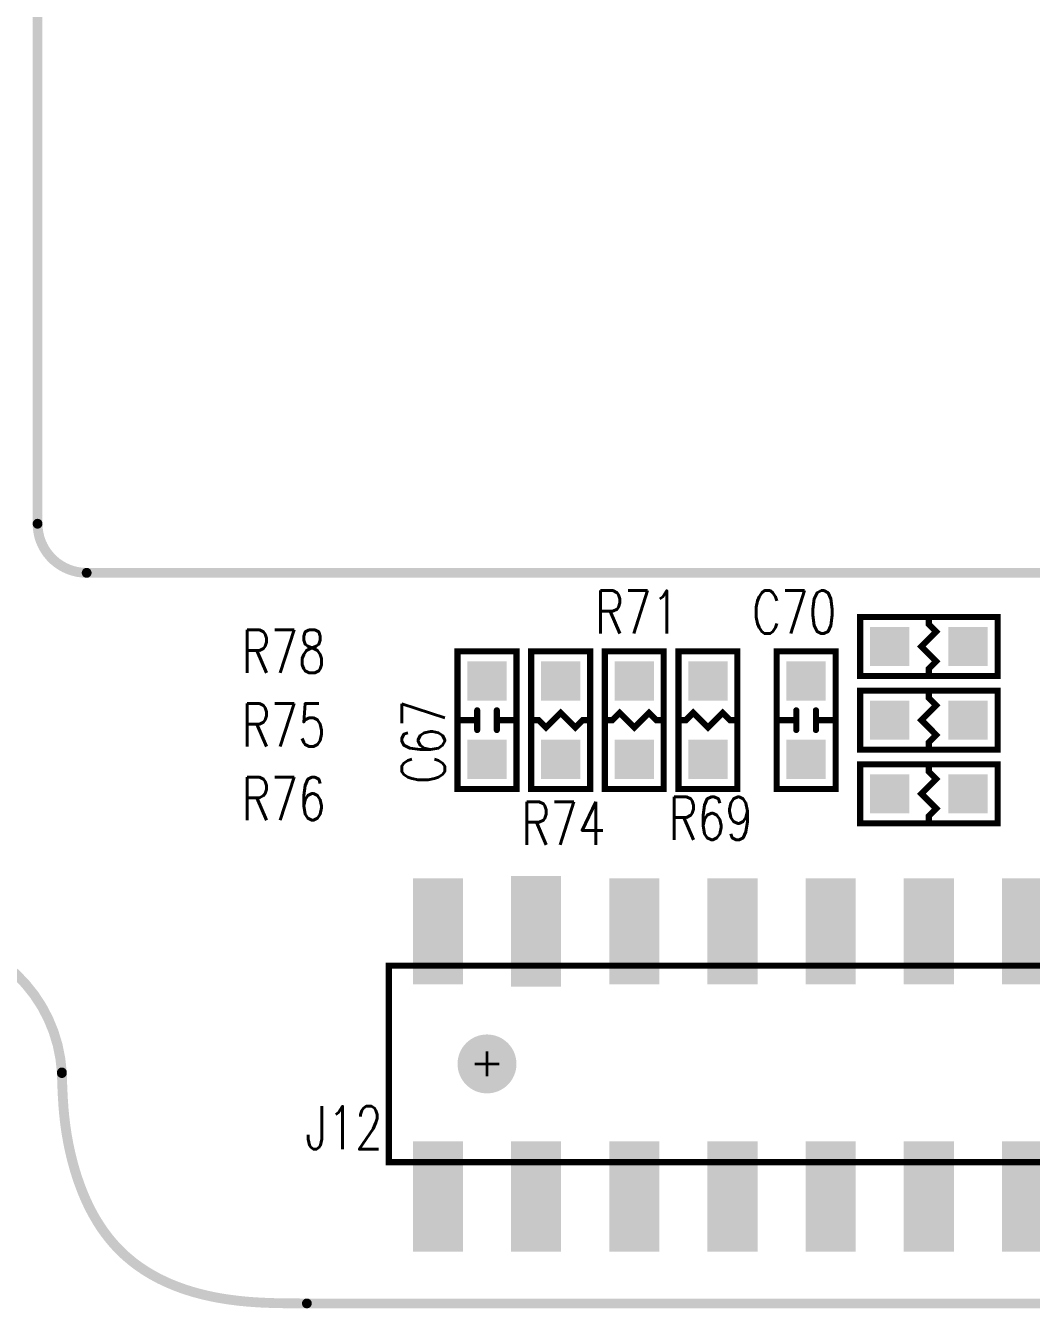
# Model space of a CAD drawing. Extents: x 161.5 to 223.1, y -5 to 48.5.
# Drawn here: x 181.6 to 202.09, y -4.98 to 21.14 of the extents above; entities that cross this region are included whole.
import ezdxf
from ezdxf.enums import TextEntityAlignment as Align

# ---------------------------------------------------------------- set-up
doc = ezdxf.new("R2010")
doc.units = 0
doc.header["$MEASUREMENT"] = 0
doc.layers.get('0').update_dxf_attribs({"linetype": 'CONTINUOUS'})
for name, color, linetype in [('2D_LINE_00', 136, 'CONTINUOUS'), ('DRIL_NPLTE_THRU_01', 4, 'CONTINUOUS'), ('DRIL_NPLTE_THRU_02', 176, 'CONTINUOUS'), ('DRIL_NPLTE_THRU_03', 216, 'CONTINUOUS'), ('DRIL_NPLTE_THRU_04', 16, 'CONTINUOUS'), ('DRIL_PLTE_THRU_01', 4, 'CONTINUOUS'), ('DRIL_PLTE_THRU_02', 176, 'CONTINUOUS'), ('DRIL_PLTE_THRU_03', 216, 'CONTINUOUS'), ('DRIL_PLTE_THRU_04', 16, 'CONTINUOUS'), ('DRIL_SYMBOL', 254, 'CONTINUOUS'), ('PADS_BOT', 1, 'CONTINUOUS'), ('PADS_INNER', 136, 'CONTINUOUS'), ('PADS_TOP', 136, 'CONTINUOUS'), ('PART_NAME_01', 2, 'CONTINUOUS'), ('PART_TOP_2DLINE_00', 2, 'CONTINUOUS')]:
    doc.layers.add(name, color=color, linetype=linetype)
doc.styles.add('W0$125', font='simplex', dxfattribs={"width": 0.75})

# ---------------------------------------------------------------- blocks, each defined once
blk = doc.blocks.new('SMOOTH_0$2')
at = {"const_width": 0.1}
blk.add_lwpolyline([(-0.05, 0, 1), (0.05, 0, 1)], format="xyb", close=True, dxfattribs=at)
blk = doc.blocks.new('DRAWING_144')
at = {"layer": '2D_LINE_00', "const_width": 0.2}
for points in [[(-27.155, 11), (-27.155, 32)], [(-0.196, 10), (-26.155, 10)], [(-26.66, -0.173), (-26.66, -0.186), (-26.659, -0.198), (-26.659, -0.211), (-26.658, -0.223), (-26.658, -0.236), (-26.658, -0.248), (-26.657, -0.261), (-26.657, -0.273), (-26.656, -0.286), (-26.656, -0.298), (-26.656, -0.31), (-26.655, -0.323), (-26.655, -0.335), (-26.654, -0.348), (-26.654, -0.36), (-26.654, -0.373), (-26.653, -0.385), (-26.653, -0.398), (-26.652, -0.41), (-26.652, -0.423), (-26.651, -0.435), (-26.651, -0.448), (-26.65, -0.46), (-26.65, -0.473), (-26.649, -0.485), (-26.649, -0.498), (-26.648, -0.51), (-26.648, -0.523), (-26.647, -0.535), (-26.647, -0.547), (-26.646, -0.56), (-26.646, -0.572), (-26.645, -0.585), (-26.644, -0.597), (-26.644, -0.61), (-26.643, -0.622), (-26.643, -0.635), (-26.642, -0.647), (-26.641, -0.66), (-26.641, -0.672), (-26.64, -0.685), (-26.639, -0.697), (-26.639, -0.71), (-26.638, -0.722), (-26.637, -0.734), (-26.636, -0.747), (-26.635, -0.759), (-26.635, -0.772), (-26.634, -0.784), (-26.633, -0.797), (-26.632, -0.809), (-26.631, -0.822), (-26.63, -0.834), (-26.63, -0.847), (-26.629, -0.859), (-26.628, -0.871), (-26.627, -0.884), (-26.626, -0.896), (-26.625, -0.909), (-26.624, -0.921), (-26.623, -0.934), (-26.622, -0.946), (-26.62, -0.959), (-26.619, -0.971), (-26.618, -0.983), (-26.617, -0.996), (-26.616, -1.008), (-26.615, -1.021), (-26.614, -1.033), (-26.612, -1.046), (-26.611, -1.058), (-26.61, -1.07), (-26.608, -1.083), (-26.607, -1.095), (-26.606, -1.108), (-26.604, -1.12), (-26.603, -1.132), (-26.602, -1.145), (-26.6, -1.157), (-26.599, -1.17), (-26.597, -1.182), (-26.596, -1.194), (-26.594, -1.207), (-26.592, -1.219), (-26.591, -1.232), (-26.589, -1.244), (-26.588, -1.256), (-26.586, -1.269), (-26.584, -1.281), (-26.583, -1.293), (-26.581, -1.306), (-26.579, -1.318), (-26.577, -1.33), (-26.575, -1.343), (-26.574, -1.355), (-26.572, -1.368), (-26.57, -1.38), (-26.568, -1.392), (-26.566, -1.405), (-26.564, -1.417), (-26.562, -1.429), (-26.56, -1.441), (-26.558, -1.454), (-26.556, -1.466), (-26.554, -1.478), (-26.552, -1.491), (-26.549, -1.503), (-26.547, -1.515), (-26.545, -1.528), (-26.543, -1.54), (-26.541, -1.552), (-26.538, -1.564), (-26.536, -1.577), (-26.534, -1.589), (-26.531, -1.601), (-26.529, -1.614), (-26.527, -1.626), (-26.524, -1.638), (-26.522, -1.65), (-26.519, -1.663), (-26.517, -1.675), (-26.514, -1.687), (-26.512, -1.699), (-26.509, -1.711), (-26.507, -1.724), (-26.504, -1.736), (-26.501, -1.748), (-26.499, -1.76), (-26.496, -1.772), (-26.493, -1.785), (-26.49, -1.797), (-26.488, -1.809), (-26.485, -1.821), (-26.482, -1.833), (-26.479, -1.845), (-26.476, -1.858), (-26.473, -1.87), (-26.47, -1.882), (-26.467, -1.894), (-26.464, -1.906), (-26.461, -1.918), (-26.458, -1.93), (-26.455, -1.942), (-26.452, -1.955), (-26.449, -1.967), (-26.446, -1.979), (-26.443, -1.991), (-26.44, -2.003), (-26.436, -2.015), (-26.433, -2.027), (-26.43, -2.039), (-26.427, -2.051), (-26.423, -2.063), (-26.42, -2.075), (-26.417, -2.087), (-26.413, -2.099), (-26.41, -2.111), (-26.406, -2.123), (-26.403, -2.135), (-26.399, -2.147), (-26.396, -2.159), (-26.392, -2.171), (-26.389, -2.183), (-26.385, -2.195), (-26.381, -2.207), (-26.378, -2.219), (-26.374, -2.231), (-26.37, -2.243), (-26.366, -2.255), (-26.363, -2.266), (-26.359, -2.278), (-26.355, -2.29), (-26.351, -2.302), (-26.347, -2.314), (-26.343, -2.326), (-26.339, -2.338), (-26.335, -2.35), (-26.331, -2.361), (-26.327, -2.373), (-26.323, -2.385), (-26.319, -2.397), (-26.315, -2.409), (-26.311, -2.42), (-26.307, -2.432), (-26.302, -2.444), (-26.298, -2.456), (-26.294, -2.467), (-26.289, -2.479), (-26.285, -2.491), (-26.281, -2.502), (-26.276, -2.514), (-26.272, -2.526), (-26.267, -2.537), (-26.263, -2.549), (-26.258, -2.561), (-26.254, -2.572), (-26.249, -2.584), (-26.245, -2.596), (-26.24, -2.607), (-26.235, -2.619), (-26.231, -2.63), (-26.226, -2.642), (-26.221, -2.653), (-26.216, -2.665), (-26.211, -2.676), (-26.207, -2.688), (-26.202, -2.699), (-26.197, -2.711), (-26.192, -2.722), (-26.187, -2.734), (-26.182, -2.745), (-26.177, -2.757), (-26.172, -2.768), (-26.166, -2.779), (-26.161, -2.791), (-26.156, -2.802), (-26.151, -2.814), (-26.146, -2.825), (-26.14, -2.836), (-26.135, -2.847), (-26.13, -2.859), (-26.124, -2.87), (-26.119, -2.881), (-26.113, -2.892), (-26.108, -2.904), (-26.102, -2.915), (-26.097, -2.926), (-26.091, -2.937), (-26.085, -2.948), (-26.08, -2.959), (-26.074, -2.971), (-26.068, -2.982), (-26.062, -2.993), (-26.057, -3.004), (-26.051, -3.015), (-26.045, -3.026), (-26.039, -3.037), (-26.033, -3.048), (-26.027, -3.059), (-26.021, -3.07), (-26.015, -3.081), (-26.009, -3.091), (-26.003, -3.102), (-25.996, -3.113), (-25.99, -3.124), (-25.984, -3.135), (-25.978, -3.146), (-25.971, -3.156), (-25.965, -3.167), (-25.959, -3.178), (-25.952, -3.189), (-25.946, -3.199), (-25.939, -3.21), (-25.933, -3.221), (-25.926, -3.231), (-25.919, -3.242), (-25.913, -3.252), (-25.906, -3.263), (-25.899, -3.273), (-25.893, -3.284), (-25.886, -3.294), (-25.879, -3.305), (-25.872, -3.315), (-25.865, -3.326), (-25.858, -3.336), (-25.851, -3.346), (-25.844, -3.357), (-25.837, -3.367), (-25.83, -3.377), (-25.823, -3.387), (-25.815, -3.398), (-25.808, -3.408), (-25.801, -3.418), (-25.794, -3.428), (-25.786, -3.438), (-25.779, -3.448), (-25.771, -3.458), (-25.764, -3.468), (-25.756, -3.478), (-25.749, -3.488), (-25.741, -3.498), (-25.734, -3.508), (-25.726, -3.518), (-25.718, -3.528), (-25.711, -3.538), (-25.703, -3.547), (-25.695, -3.557), (-25.687, -3.567), (-25.679, -3.576), (-25.671, -3.586), (-25.663, -3.596), (-25.655, -3.605), (-25.647, -3.615), (-25.639, -3.624), (-25.631, -3.634), (-25.623, -3.643), (-25.615, -3.653), (-25.606, -3.662), (-25.598, -3.671), (-25.59, -3.681), (-25.581, -3.69), (-25.573, -3.699), (-25.564, -3.708), (-25.556, -3.718), (-25.547, -3.727), (-25.539, -3.736), (-25.53, -3.745), (-25.522, -3.754), (-25.513, -3.763), (-25.504, -3.772), (-25.496, -3.781), (-25.487, -3.79), (-25.478, -3.799), (-25.469, -3.807), (-25.46, -3.816), (-25.451, -3.825), (-25.442, -3.834), (-25.433, -3.842), (-25.424, -3.851), (-25.415, -3.859), (-25.406, -3.868), (-25.397, -3.876), (-25.388, -3.885), (-25.378, -3.893), (-25.369, -3.902), (-25.36, -3.91), (-25.351, -3.918), (-25.341, -3.927), (-25.332, -3.935), (-25.322, -3.943), (-25.313, -3.951), (-25.303, -3.959), (-25.294, -3.967), (-25.284, -3.975), (-25.275, -3.983), (-25.265, -3.991), (-25.255, -3.999), (-25.246, -4.007), (-25.236, -4.015), (-25.226, -4.023), (-25.216, -4.031), (-25.207, -4.038), (-25.197, -4.046), (-25.187, -4.054), (-25.177, -4.061), (-25.167, -4.069), (-25.157, -4.076), (-25.147, -4.084), (-25.137, -4.091), (-25.127, -4.098), (-25.117, -4.106), (-25.107, -4.113), (-25.096, -4.12), (-25.086, -4.128), (-25.076, -4.135), (-25.066, -4.142), (-25.055, -4.149), (-25.045, -4.156), (-25.035, -4.163), (-25.024, -4.17), (-25.014, -4.177), (-25.004, -4.184), (-24.993, -4.191), (-24.983, -4.198), (-24.972, -4.204), (-24.962, -4.211), (-24.951, -4.218), (-24.941, -4.224), (-24.93, -4.231), (-24.919, -4.238), (-24.909, -4.244), (-24.898, -4.251), (-24.887, -4.257), (-24.877, -4.263), (-24.866, -4.27), (-24.855, -4.276), (-24.844, -4.282), (-24.833, -4.289), (-24.823, -4.295), (-24.812, -4.301), (-24.801, -4.307), (-24.79, -4.313), (-24.779, -4.319), (-24.768, -4.325), (-24.757, -4.331), (-24.746, -4.337), (-24.735, -4.343), (-24.724, -4.349), (-24.713, -4.355), (-24.702, -4.361), (-24.691, -4.366), (-24.68, -4.372), (-24.669, -4.378), (-24.657, -4.383), (-24.646, -4.389), (-24.635, -4.394), (-24.624, -4.4), (-24.613, -4.405), (-24.601, -4.411), (-24.59, -4.416), (-24.579, -4.421), (-24.567, -4.427), (-24.556, -4.432), (-24.545, -4.437), (-24.533, -4.442), (-24.522, -4.447), (-24.511, -4.453), (-24.499, -4.458), (-24.488, -4.463), (-24.476, -4.468), (-24.465, -4.473), (-24.453, -4.478), (-24.442, -4.482), (-24.43, -4.487), (-24.419, -4.492), (-24.407, -4.497), (-24.396, -4.502), (-24.384, -4.506), (-24.373, -4.511), (-24.361, -4.515), (-24.349, -4.52), (-24.338, -4.525), (-24.326, -4.529), (-24.314, -4.534), (-24.303, -4.538), (-24.291, -4.542), (-24.279, -4.547), (-24.268, -4.551), (-24.256, -4.555), (-24.244, -4.56), (-24.232, -4.564), (-24.221, -4.568), (-24.209, -4.572), (-24.197, -4.576), (-24.185, -4.58), (-24.174, -4.584), (-24.162, -4.588), (-24.15, -4.592), (-24.138, -4.596), (-24.126, -4.6), (-24.114, -4.604), (-24.102, -4.608), (-24.09, -4.612), (-24.079, -4.615), (-24.067, -4.619), (-24.055, -4.623), (-24.043, -4.627), (-24.031, -4.63), (-24.019, -4.634), (-24.007, -4.637), (-23.995, -4.641), (-23.983, -4.644), (-23.971, -4.648), (-23.959, -4.651), (-23.947, -4.655), (-23.935, -4.658), (-23.923, -4.661), (-23.911, -4.665), (-23.899, -4.668), (-23.887, -4.671), (-23.875, -4.674), (-23.863, -4.678), (-23.851, -4.681), (-23.838, -4.684), (-23.826, -4.687), (-23.814, -4.69), (-23.802, -4.693), (-23.79, -4.696), (-23.778, -4.699), (-23.766, -4.702), (-23.754, -4.705), (-23.742, -4.708), (-23.729, -4.711), (-23.717, -4.713), (-23.705, -4.716), (-23.693, -4.719), (-23.681, -4.722), (-23.668, -4.724), (-23.656, -4.727), (-23.644, -4.73), (-23.632, -4.732), (-23.62, -4.735), (-23.607, -4.737), (-23.595, -4.74), (-23.583, -4.742), (-23.571, -4.745), (-23.558, -4.747), (-23.546, -4.75), (-23.534, -4.752), (-23.522, -4.754), (-23.509, -4.757), (-23.497, -4.759), (-23.485, -4.761), (-23.473, -4.763), (-23.46, -4.766), (-23.448, -4.768), (-23.436, -4.77), (-23.423, -4.772), (-23.411, -4.774), (-23.399, -4.776), (-23.386, -4.778), (-23.374, -4.78), (-23.362, -4.782), (-23.349, -4.784), (-23.337, -4.786), (-23.325, -4.788), (-23.312, -4.79), (-23.3, -4.792), (-23.288, -4.794), (-23.275, -4.795), (-23.263, -4.797), (-23.251, -4.799), (-23.238, -4.801), (-23.226, -4.802), (-23.214, -4.804), (-23.201, -4.806), (-23.189, -4.807), (-23.176, -4.809), (-23.164, -4.811), (-23.152, -4.812), (-23.139, -4.814), (-23.127, -4.815), (-23.114, -4.817), (-23.102, -4.818), (-23.09, -4.82), (-23.077, -4.821), (-23.065, -4.822), (-23.052, -4.824), (-23.04, -4.825), (-23.028, -4.827), (-23.015, -4.828), (-23.003, -4.829), (-22.99, -4.83), (-22.978, -4.832), (-22.966, -4.833), (-22.953, -4.834), (-22.941, -4.835), (-22.928, -4.837), (-22.916, -4.838), (-22.903, -4.839), (-22.891, -4.84), (-22.879, -4.841), (-22.866, -4.842), (-22.854, -4.843), (-22.841, -4.844), (-22.829, -4.845), (-22.816, -4.846), (-22.804, -4.847), (-22.791, -4.848), (-22.779, -4.849), (-22.767, -4.85), (-22.754, -4.851), (-22.742, -4.852), (-22.729, -4.852), (-22.717, -4.853), (-22.704, -4.854), (-22.692, -4.855), (-22.679, -4.856), (-22.667, -4.856), (-22.654, -4.857), (-22.642, -4.858), (-22.63, -4.859), (-22.617, -4.859), (-22.605, -4.86), (-22.592, -4.86), (-22.58, -4.861), (-22.567, -4.862), (-22.555, -4.862), (-22.542, -4.863), (-22.53, -4.863), (-22.517, -4.864), (-22.505, -4.864), (-22.492, -4.865), (-22.48, -4.865), (-22.467, -4.866), (-22.455, -4.866), (-22.442, -4.867), (-22.43, -4.867), (-22.418, -4.868), (-22.405, -4.868), (-22.393, -4.868), (-22.38, -4.869), (-22.368, -4.869), (-22.355, -4.869), (-22.343, -4.87), (-22.33, -4.87), (-22.318, -4.87), (-22.305, -4.871), (-22.293, -4.871), (-22.28, -4.871), (-22.268, -4.871), (-22.255, -4.872), (-22.243, -4.872), (-22.23, -4.872), (-22.218, -4.872), (-22.205, -4.873), (-22.193, -4.873), (-22.18, -4.873), (-22.168, -4.873), (-22.155, -4.874), (-22.143, -4.874), (-22.131, -4.874), (-22.118, -4.874), (-22.106, -4.874), (-22.093, -4.874), (-22.081, -4.875), (-22.068, -4.875), (-22.056, -4.875), (-22.043, -4.875), (-22.031, -4.875), (-22.018, -4.875), (-22.006, -4.875), (-21.993, -4.875), (-21.981, -4.876), (-21.968, -4.876), (-21.956, -4.876), (-21.943, -4.876), (-21.931, -4.876), (-21.918, -4.876), (-21.906, -4.876), (-21.893, -4.876), (-21.881, -4.876), (-21.868, -4.876), (-21.856, -4.876), (-21.843, -4.876), (-21.831, -4.876), (-21.818, -4.877), (-21.806, -4.877), (-21.794, -4.877), (-21.781, -4.877), (-21.769, -4.877), (-21.756, -4.877), (-21.744, -4.877), (-21.731, -4.877), (-21.719, -4.877), (-21.706, -4.877), (-21.694, -4.877), (-21.681, -4.877), (-21.669, -4.877)], [(-21.669, -4.877), (8.87, -4.877)]]:
    blk.add_lwpolyline(points, dxfattribs=at)
for points in [[(-27.155, 11, 0.414214), (-26.155, 10)], [(-26.66, -0.173, 0.396938), (-29.655, 2.649)]]:
    blk.add_lwpolyline(points, format="xyb", dxfattribs=at)
at = {"layer": '2D_LINE_00'}
for p in [(-27.155, 11), (-27.155, 11), (-26.155, 10), (-26.155, 10), (-26.66, -0.173), (-26.66, -0.173), (-26.66, -0.186), (-21.669, -4.877)]:
    blk.add_blockref('SMOOTH_0$2', p, dxfattribs=at)
blk = doc.blocks.new('SMOOTH_0$125')
at = {"const_width": 0.0625}
blk.add_lwpolyline([(-0.03125, 0, 1), (0.03125, 0, 1)], format="xyb", close=True, dxfattribs=at)
blk = doc.blocks.new('PART_BODY_TOP_71')
at = {"layer": 'PART_TOP_2DLINE_00', "const_width": 0.125}
blk.add_lwpolyline([(-1.4, 0.6), (1.4, 0.6), (1.4, -0.6), (-1.4, -0.6)], close=True, dxfattribs=at)
for points in [[(0, 0.6), (0, 0.2)], [(-0.2, 0.2), (0.2, 0.2)], [(-0.2, -0.2), (0.2, -0.2)], [(0, -0.2), (0, -0.6)]]:
    blk.add_lwpolyline(points, dxfattribs=at)
at = {"layer": 'PART_TOP_2DLINE_00'}
for p in [(-1.4, 0.6), (0, 0.6), (1.4, 0.6), (-0.2, 0.2), (0, 0.2), (0.2, 0.2), (-0.2, -0.2), (0, -0.2), (0.2, -0.2), (-1.4, -0.6), (0, -0.6), (1.4, -0.6)]:
    blk.add_blockref('SMOOTH_0$125', p, dxfattribs=at)
blk = doc.blocks.new('DRIL_HOLE_0')
blk.add_lwpolyline([(0, 0, 1), (0, 0, 1)], format="xyb", close=True)
blk = doc.blocks.new('PAD_0')
blk.add_lwpolyline([(0, 0, 1), (0, 0, 1)], format="xyb", close=True)
blk = doc.blocks.new('PAD_9')
at = {"const_width": 0.8}
blk.add_lwpolyline([(-0.4, 0), (0.4, 0)], dxfattribs=at)
blk = doc.blocks.new('STK_TOP_14')
at = {"layer": 'DRIL_PLTE_THRU_01'}
blk.add_blockref('DRIL_HOLE_0', (0, 0), dxfattribs=at)
at = {"layer": 'DRIL_PLTE_THRU_02'}
blk.add_blockref('DRIL_HOLE_0', (0, 0), dxfattribs=at)
at = {"layer": 'DRIL_PLTE_THRU_03'}
blk.add_blockref('DRIL_HOLE_0', (0, 0), dxfattribs=at)
at = {"layer": 'DRIL_PLTE_THRU_04'}
blk.add_blockref('DRIL_HOLE_0', (0, 0), dxfattribs=at)
at = {"layer": 'PADS_BOT'}
blk.add_blockref('PAD_0', (0, 0), dxfattribs=at)
at = {"layer": 'PADS_INNER'}
blk.add_blockref('PAD_0', (0, 0), dxfattribs=at)
at = {"layer": 'PADS_TOP'}
blk.add_blockref('PAD_9', (0, 0), dxfattribs=at)
blk = doc.blocks.new('SYM_TOP_9')
for name, p in [('PART_BODY_TOP_71', (0, 0)), ('STK_TOP_14', (-0.8, 0)), ('STK_TOP_14', (0.8, 0))]:
    blk.add_blockref(name, p)
blk = doc.blocks.new('PART_TOP_43')
blk.add_blockref('SYM_TOP_9', (0, 0))
at = {"layer": 'PART_NAME_01', "style": 'W0$125', "width": 0.75}
blk.add_text('C67', height=0.875, dxfattribs=at).set_placement((-1.3, 1.3), align=Align.MIDDLE_LEFT)
blk = doc.blocks.new('PART_TOP_47')
blk.add_blockref('SYM_TOP_9', (0, 0))
at = {"layer": 'PART_NAME_01', "style": 'W0$125', "width": 0.75}
blk.add_text('C70', height=0.875, rotation=270, dxfattribs=at).set_placement((2.2, 1.1), align=Align.MIDDLE_LEFT)
blk = doc.blocks.new('PART_BODY_TOP_79')
at = {"layer": 'PART_TOP_2DLINE_00', "const_width": 0.125}
blk.add_lwpolyline([(-1.4, 0.6), (1.4, 0.6), (1.4, -0.6), (-1.4, -0.6)], close=True, dxfattribs=at)
blk.add_lwpolyline([(0, 0.59), (0, 0.45), (-0.15, 0.3), (0.15, 0), (-0.15, -0.3), (0, -0.45), (0, -0.6)], dxfattribs=at)
at = {"layer": 'PART_TOP_2DLINE_00'}
for p in [(-1.4, 0.6), (0, 0.59), (1.4, 0.6), (-0.15, 0.3), (0, 0.45), (0.15, 0), (-0.15, -0.3), (0, -0.45), (-1.4, -0.6), (0, -0.6), (1.4, -0.6)]:
    blk.add_blockref('SMOOTH_0$125', p, dxfattribs=at)
blk = doc.blocks.new('SYM_TOP_17')
for name, p in [('PART_BODY_TOP_79', (0, 0)), ('STK_TOP_14', (-0.8, 0)), ('STK_TOP_14', (0.8, 0))]:
    blk.add_blockref(name, p)
blk = doc.blocks.new('PART_TOP_96')
blk.add_blockref('SYM_TOP_17', (0, 0))
at = {"layer": 'PART_NAME_01', "style": 'W0$125', "width": 0.75}
blk.add_text('R69', height=0.875, rotation=90, dxfattribs=at).set_placement((2, -0.8), align=Align.MIDDLE_LEFT)
blk = doc.blocks.new('PART_TOP_99')
blk.add_blockref('SYM_TOP_17', (0, 0))
at = {"layer": 'PART_NAME_01', "style": 'W0$125', "width": 0.75}
blk.add_text('R71', height=0.875, rotation=90, dxfattribs=at).set_placement((-2.2, -0.8), align=Align.MIDDLE_LEFT)
blk = doc.blocks.new('PART_TOP_102')
blk.add_blockref('SYM_TOP_17', (0, 0))
at = {"layer": 'PART_NAME_01', "style": 'W0$125', "width": 0.75}
blk.add_text('R74', height=0.875, rotation=270, dxfattribs=at).set_placement((-2.1, 0.8), align=Align.MIDDLE_LEFT)
blk = doc.blocks.new('PART_TOP_103')
blk.add_blockref('SYM_TOP_17', (0, 0))
at = {"layer": 'PART_NAME_01', "style": 'W0$125', "width": 0.75}
blk.add_text('R75', height=0.875, rotation=180, dxfattribs=at).set_placement((14, 0.1), align=Align.MIDDLE_LEFT)
blk = doc.blocks.new('PART_TOP_104')
blk.add_blockref('SYM_TOP_17', (0, 0))
at = {"layer": 'PART_NAME_01', "style": 'W0$125', "width": 0.75}
blk.add_text('R76', height=0.875, rotation=180, dxfattribs=at).set_placement((14, 0.1), align=Align.MIDDLE_LEFT)
blk = doc.blocks.new('PART_TOP_106')
blk.add_blockref('SYM_TOP_17', (0, 0))
at = {"layer": 'PART_NAME_01', "style": 'W0$125', "width": 0.75}
blk.add_text('R78', height=0.875, rotation=180, dxfattribs=at).set_placement((14, 0.1), align=Align.MIDDLE_LEFT)
blk = doc.blocks.new('PART_BODY_TOP_91')
at = {"layer": 'PART_TOP_2DLINE_00', "const_width": 0.125}
for points in [[(-8, -2), (-8, 2), (8, 2), (8, -2)], [(-7, -4), (-6, -5), (-8, -5)]]:
    blk.add_lwpolyline(points, close=True, dxfattribs=at)
at = {"layer": 'PART_TOP_2DLINE_00'}
for p in [(-8, 2), (8, 2), (-8, -2), (8, -2), (-7, -4), (-8, -5), (-6, -5)]:
    blk.add_blockref('SMOOTH_0$125', p, dxfattribs=at)
blk = doc.blocks.new('PAD_15')
at = {"const_width": 1.02}
blk.add_lwpolyline([(-1.08, 0), (1.08, 0)], dxfattribs=at)
blk = doc.blocks.new('STK_TOP_23')
at = {"layer": 'DRIL_NPLTE_THRU_01'}
blk.add_blockref('DRIL_HOLE_0', (0, 0), dxfattribs=at)
at = {"layer": 'DRIL_NPLTE_THRU_02'}
blk.add_blockref('DRIL_HOLE_0', (0, 0), dxfattribs=at)
at = {"layer": 'DRIL_NPLTE_THRU_03'}
blk.add_blockref('DRIL_HOLE_0', (0, 0), dxfattribs=at)
at = {"layer": 'DRIL_NPLTE_THRU_04'}
blk.add_blockref('DRIL_HOLE_0', (0, 0), dxfattribs=at)
at = {"layer": 'PADS_BOT'}
blk.add_blockref('PAD_0', (0, 0), dxfattribs=at)
at = {"layer": 'PADS_INNER'}
blk.add_blockref('PAD_0', (0, 0), dxfattribs=at)
at = {"layer": 'PADS_TOP', "rotation": 90}
blk.add_blockref('PAD_15', (0, 0), dxfattribs=at)
blk = doc.blocks.new('PAD_16')
at = {"const_width": 1.02}
blk.add_lwpolyline([(-1.125, 0), (1.125, 0)], dxfattribs=at)
blk = doc.blocks.new('STK_TOP_22')
at = {"layer": 'DRIL_NPLTE_THRU_01'}
blk.add_blockref('DRIL_HOLE_0', (0, 0), dxfattribs=at)
at = {"layer": 'DRIL_NPLTE_THRU_02'}
blk.add_blockref('DRIL_HOLE_0', (0, 0), dxfattribs=at)
at = {"layer": 'DRIL_NPLTE_THRU_03'}
blk.add_blockref('DRIL_HOLE_0', (0, 0), dxfattribs=at)
at = {"layer": 'DRIL_NPLTE_THRU_04'}
blk.add_blockref('DRIL_HOLE_0', (0, 0), dxfattribs=at)
at = {"layer": 'PADS_BOT'}
blk.add_blockref('PAD_0', (0, 0), dxfattribs=at)
at = {"layer": 'PADS_INNER'}
blk.add_blockref('PAD_0', (0, 0), dxfattribs=at)
at = {"layer": 'PADS_TOP', "rotation": 90}
blk.add_blockref('PAD_16', (0, 0), dxfattribs=at)
blk = doc.blocks.new('DRIL_SYMBOL_1$2')
at = {"layer": 'DRIL_SYMBOL', "const_width": 0.0508}
for points in [[(0, -0.254), (0, 0.254)], [(-0.254, 0), (0.254, 0)]]:
    blk.add_lwpolyline(points, dxfattribs=at)
blk = doc.blocks.new('DRIL_HOLE_1$2')
at = {"const_width": 0.6}
blk.add_lwpolyline([(-0.3, 0, 1), (0.3, 0, 1)], format="xyb", close=True, dxfattribs=at)
blk.add_blockref('DRIL_SYMBOL_1$2', (0, 0))
blk = doc.blocks.new('PAD_17')
at = {"const_width": 0.6}
blk.add_lwpolyline([(0, -0.3, 1), (0, 0.3, 1)], format="xyb", close=True, dxfattribs=at)
blk = doc.blocks.new('STK_TOP_24')
at = {"layer": 'DRIL_NPLTE_THRU_01'}
blk.add_blockref('DRIL_HOLE_1$2', (0, 0), dxfattribs=at)
at = {"layer": 'DRIL_NPLTE_THRU_02'}
blk.add_blockref('DRIL_HOLE_1$2', (0, 0), dxfattribs=at)
at = {"layer": 'DRIL_NPLTE_THRU_03'}
blk.add_blockref('DRIL_HOLE_1$2', (0, 0), dxfattribs=at)
at = {"layer": 'DRIL_NPLTE_THRU_04'}
blk.add_blockref('DRIL_HOLE_1$2', (0, 0), dxfattribs=at)
at = {"layer": 'PADS_BOT'}
blk.add_blockref('PAD_17', (0, 0), dxfattribs=at)
at = {"layer": 'PADS_INNER'}
blk.add_blockref('PAD_17', (0, 0), dxfattribs=at)
at = {"layer": 'PADS_TOP'}
blk.add_blockref('PAD_17', (0, 0), dxfattribs=at)
blk = doc.blocks.new('SYM_TOP_29')
for name, p in [('STK_TOP_22', (-7, 2.7)), ('STK_TOP_22', (-5, 2.7)), ('STK_TOP_22', (-3, 2.7)), ('STK_TOP_22', (-1, 2.7)), ('STK_TOP_22', (1, 2.7)), ('STK_TOP_22', (3, 2.7)), ('STK_TOP_22', (5, 2.7)), ('STK_TOP_22', (7, 2.7)), ('PART_BODY_TOP_91', (0, 0)), ('STK_TOP_24', (-6, 0)), ('STK_TOP_24', (6, 0)), ('STK_TOP_23', (-7, -2.7)), ('STK_TOP_23', (-5, -2.7)), ('STK_TOP_23', (-3, -2.7)), ('STK_TOP_23', (-1, -2.7)), ('STK_TOP_23', (1, -2.7)), ('STK_TOP_23', (3, -2.7)), ('STK_TOP_22', (5, -2.7)), ('STK_TOP_23', (7, -2.7))]:
    blk.add_blockref(name, p)
blk = doc.blocks.new('PART_TOP_133')
blk.add_blockref('SYM_TOP_29', (0, 0))
at = {"layer": 'PART_NAME_01', "style": 'W0$125', "width": 0.75}
blk.add_text('J12', height=0.875, rotation=180, dxfattribs=at).set_placement((9.7, 1.3), align=Align.MIDDLE_LEFT)

msp = doc.modelspace()

# ---------------------------------------------------------------- block references
msp.add_blockref('DRAWING_144', (209, 0))
for name, p, rotation in [('PART_TOP_99', (194, 7), 270), ('PART_TOP_47', (197.5, 7), 90), ('PART_TOP_106', (200, 8.5), 180), ('PART_TOP_43', (191, 7), 90), ('PART_TOP_102', (192.5, 7), 90), ('PART_TOP_96', (195.5, 7), 270), ('PART_TOP_103', (200, 7), 180), ('PART_TOP_104', (200, 5.5), 180), ('PART_TOP_133', (197, 0), 180)]:
    msp.add_blockref(name, p, dxfattribs=dict(rotation=rotation))

doc.saveas('drawing.dxf')
